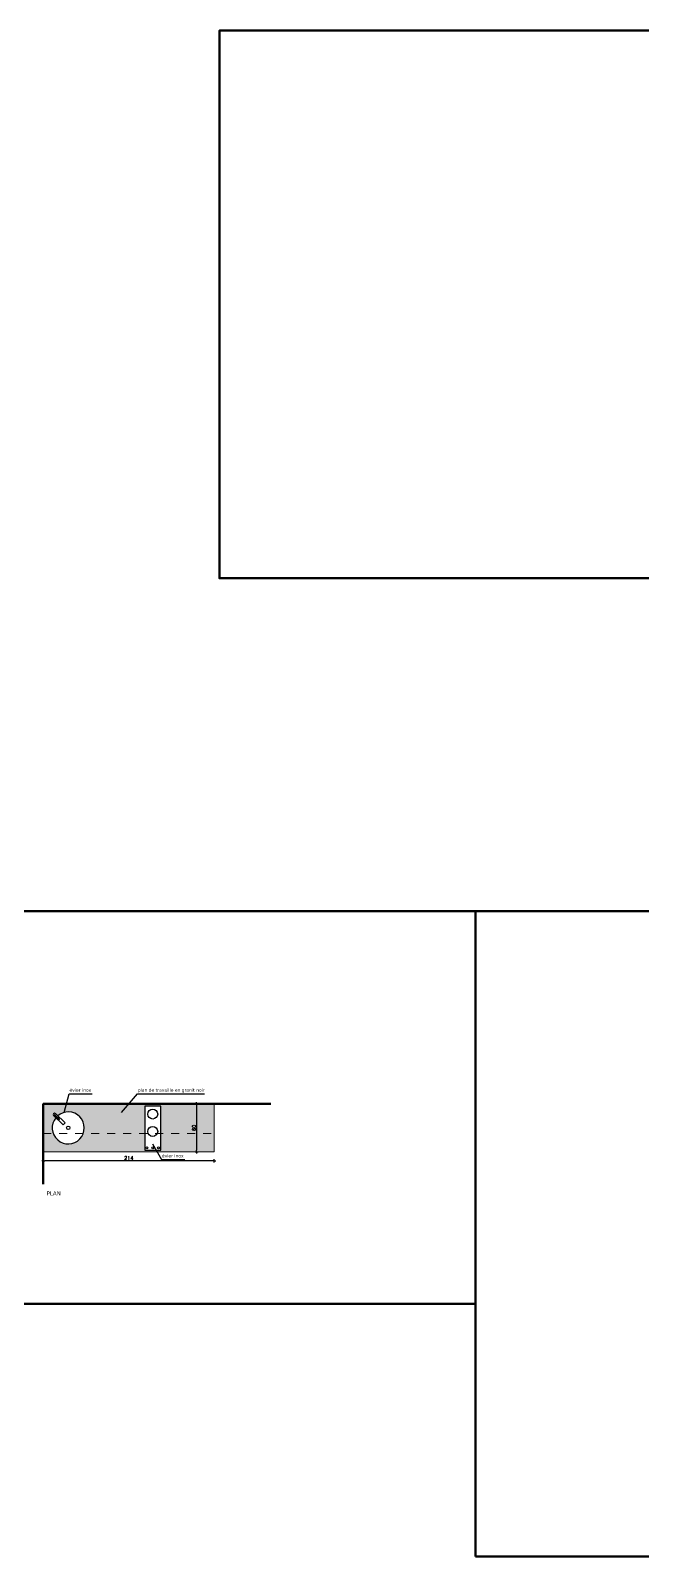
# Model space of a CAD drawing. Header units: millimetres. Extents: x 253 to 682, y -1208 to -847.
# Drawn here: x 602.1 to 609.75, y -1115.56 to -1096.49 of the extents above; entities that cross this region are included whole.
import ezdxf

# ---------------------------------------------------------------- set-up
doc = ezdxf.new("R2010")
doc.units = ezdxf.units.MM
doc.header["$LTSCALE"] = 10
doc.header["$MEASUREMENT"] = 0
doc.header["$PDMODE"] = 35
doc.linetypes.add('CACHE2', pattern=[0.1875, 0.125, -0.0625])
doc.layers.add('a construire', color=7, linetype='Continuous', true_color=0xe60000)
for name, color, linetype in [('COTATION', 203, 'Continuous'), ('hachures', 251, 'Continuous'), ('Sanitaire', 4, 'Continuous'), ('texe', 1, 'Continuous')]:
    doc.layers.add(name, color=color, linetype=linetype)
doc.layers.add('hachures++', color=7, linetype='Continuous', lineweight=5, true_color=0xa8a8a8)
for name, color, linetype, lineweight in [('MUR', 5, 'Continuous', 50), ('mur-bas', 190, 'Continuous', 20), ('PROJECTION', 42, 'CACHE2', 13)]:
    doc.layers.add(name, color=color, linetype=linetype, lineweight=lineweight)
doc.styles.get("Standard").update_dxf_attribs({"font": 'txt.shx'})
doc.styles.add('Verdana', font='verdana.ttf')
doc.dimstyles.new('Cote(1 20)', dxfattribs={"dimtxt": 0.045, "dimasz": 0.02, "dimexe": 0.2, "dimexo": 0.6, "dimgap": 0.01, "dimtad": 1, "dimdec": 0, "dimlfac": 100, "dimzin": 5, "dimdsep": 46, "dimtxsty": 'Standard', "dimblk1": 'DIM', "dimblk2": 'DIM', "dimsah": 1, "dimcen": 0.05, "dimdle": 0.1, "dimse1": 1, "dimse2": 1, "dimclrt": 256, "dimadec": 0, "dimazin": 0, "dimtfac": 1, "dimtdec": 0, "dimtmove": 2, "dimatfit": 3, "dimldrblk": 'DIM', "dimfxl": 1, "dimtolj": 1, "dimtzin": 0, "dimarcsym": 0})

# ---------------------------------------------------------------- blocks, each defined once
blk = doc.blocks.new('DIM')
for p, q in [((-0.2, 0), (-1, 0)), ((0, 0.2), (0, 1)), ((0.2, 0), (1, 0)), ((0, -1), (0, -0.2))]:
    blk.add_line(p, q)
blk.add_circle((0, 0), 0.2)
blk = doc.blocks.new('*D18516')
at = {"layer": 'COTATION', "color": 0, "lineweight": -2, "ltscale": 0.02, "transparency": 16777216}
blk.add_line((604.175, -1109.923), (604.175, -1110.483), dxfattribs=at)
at = {"layer": 'Defpoints', "color": 0, "ltscale": 0.02, "transparency": 16777216}
for p in [(604.105, -1109.903), (604.105, -1110.503), (604.175, -1110.503)]:
    blk.add_point(p, dxfattribs=at)
at = {"layer": 'COTATION', "color": 0, "lineweight": -2, "ltscale": 0.02, "transparency": 16777216, "xscale": 0.02, "yscale": 0.02, "zscale": 0.02}
for p, rotation in [((604.175, -1109.903), 90), ((604.175, -1110.503), 270)]:
    blk.add_blockref('DIM', p, dxfattribs=dict(at, rotation=rotation))
at = {"layer": 'COTATION', "ltscale": 0.02, "transparency": 16777216, "insert": (604.142, -1110.203), "char_height": 0.045, "attachment_point": 5, "rotation": 90}
blk.add_mtext('\\A1;60', dxfattribs=at)
blk = doc.blocks.new('*D18517')
at = {"layer": 'COTATION', "color": 0, "lineweight": -2, "ltscale": 0.02, "transparency": 16777216}
blk.add_line((604.375, -1110.614), (602.278, -1110.614), dxfattribs=at)
at = {"layer": 'Defpoints', "color": 0, "ltscale": 0.02, "transparency": 16777216}
for p in [(602.258, -1110.503), (604.395, -1110.503), (602.258, -1110.614)]:
    blk.add_point(p, dxfattribs=at)
at = {"layer": 'COTATION', "color": 0, "lineweight": -2, "ltscale": 0.02, "transparency": 16777216, "xscale": 0.02, "yscale": 0.02, "zscale": 0.02, "rotation": 180}
blk.add_blockref('DIM', (602.258, -1110.614), dxfattribs=at)
at = {"layer": 'COTATION', "color": 0, "lineweight": -2, "ltscale": 0.02, "transparency": 16777216, "xscale": 0.02, "yscale": 0.02, "zscale": 0.02}
blk.add_blockref('DIM', (604.395, -1110.614), dxfattribs=at)
at = {"layer": 'COTATION', "ltscale": 0.02, "transparency": 16777216, "insert": (603.327, -1110.581), "char_height": 0.045, "attachment_point": 5}
blk.add_mtext('\\A1;214', dxfattribs=at)

msp = doc.modelspace()

# ---------------------------------------------------------------- hatches: boundary and pattern name
at = {"layer": 'hachures++', "ltscale": 3}
h = msp.add_hatch(dxfattribs=at)
h.set_pattern_fill('AR-SAND', color=256, scale=0.01)
h.set_pattern_definition([(37.5, (290654.832887, 332835.756721), (-0.0006299335811, 0.01926823769013), [0, -0.0152, 0, -0.017, 0, -0.01625]), (7.5, (290654.832887, 332835.75672), (0.0176977670527, 0.0282214606523), [0, -0.0082, 0, -0.0137, 0, -0.00525]), (327.5, (290654.820587, 332835.756721), (0.0311414186175, 5.65905354e-05), [0, -0.005, 0, -0.018, 0, -0.0235]), (317.5, (290654.820587, 332835.75672), (0.0300612660457, 0.0087767556493), [0, -0.0025, 0, -0.0118, 0, -0.0135])])
h.paths.add_polyline_path([(603.526, -1110.002), (603.526, -1109.931), (603.726, -1109.931), (603.726, -1110.273), (604.395, -1110.273), (604.395, -1109.903), (602.258, -1109.903), (602.258, -1110.273), (602.383, -1110.273, -0.264955), (602.415, -1110.078), (602.386, -1110.05, -1), (602.41, -1110.025), (602.438, -1110.053, -0.779339), (602.758, -1110.273), (603.526, -1110.273)])
h.paths.add_polyline_path([(603.526, -1110.273), (602.758, -1110.273, -0.693889), (602.383, -1110.273), (602.258, -1110.273), (602.258, -1110.503), (604.395, -1110.503), (604.395, -1110.273), (603.726, -1110.273), (603.726, -1110.481), (603.526, -1110.481)])

# ---------------------------------------------------------------- linework, layer by layer
at = {"layer": 'a construire', "color": 1, "lineweight": 50, "ltscale": 3}
for p, q in [((595.48, -1107.494), (624.305, -1107.494)), ((607.659, -1107.494), (607.659, -1115.559)), ((607.659, -1112.401), (595.48, -1112.401)), ((607.659, -1115.559), (624.305, -1115.559))]:
    msp.add_line(p, q, dxfattribs=at)
msp.add_lwpolyline([(631.006, -1103.334), (604.459, -1103.334), (604.459, -1096.491), (631.006, -1096.491)], close=True, dxfattribs=at)
at = {"layer": 'hachures', "ltscale": 0.02}
msp.add_lwpolyline([(603.526, -1110.002), (603.526, -1110.481), (603.726, -1110.481), (603.726, -1109.931), (603.526, -1109.931)], close=True, dxfattribs=at)
for centre, radius in [((603.626, -1110.031), 0.0617), ((603.626, -1110.248), 0.0617), ((603.554, -1110.452), 0.0109), ((603.626, -1110.452), 0.0109), ((603.698, -1110.452), 0.0109)]:
    msp.add_circle(centre, radius, dxfattribs=at)
at = {"layer": 'MUR'}
msp.add_lwpolyline([(605.101, -1109.903), (602.258, -1109.903), (602.258, -1110.908)], dxfattribs=at)
at = {"layer": 'mur-bas', "ltscale": 2}
for p, q in [((604.395, -1110.503), (604.395, -1109.903)), ((602.258, -1110.503), (604.395, -1110.503))]:
    msp.add_line(p, q, dxfattribs=at)
at = {"layer": 'PROJECTION', "ltscale": 0.02}
msp.add_lwpolyline([(602.258, -1109.903), (602.258, -1110.273), (604.395, -1110.273), (604.395, -1109.903)], dxfattribs=at)
at = {"layer": 'Sanitaire', "ltscale": 0.02}
for points in [[(602.386, -1110.05), (602.508, -1110.167)], [(602.4, -1110.036), (602.396, -1110.039)], [(602.396, -1110.039), (602.459, -1110.1)], [(602.4, -1110.036), (602.462, -1110.096)], [(602.41, -1110.025), (602.532, -1110.142)], [(602.459, -1110.1), (602.462, -1110.096)], [(602.508, -1110.167), (602.532, -1110.142)]]:
    msp.add_lwpolyline(points, dxfattribs=at)
msp.add_circle((602.57, -1110.203), 0.0215, dxfattribs=at)
for centre, radius, start, end in [((602.57, -1110.203), 0.2, 141.1281, 131.2354), ((602.398, -1110.038), 0.0172, 46.1817, 226.1817)]:
    msp.add_arc(centre, radius, start, end, dxfattribs=at)
at = {"layer": 'texe', "ltscale": 0.02}
for points in [[(602.521, -1110.009), (602.582, -1109.776), (602.87, -1109.776)], [(603.235, -1110.009), (603.436, -1109.776), (604.274, -1109.776)], [(603.624, -1110.404), (603.737, -1110.598), (604.026, -1110.598)]]:
    msp.add_lwpolyline(points, dxfattribs=at)

# ---------------------------------------------------------------- texts
at = {"layer": 'texe', "ltscale": 0.02, "attachment_point": 1, "style": 'Verdana'}
for s, width, insert, char_height in [('{\\H0.4x;évier inox }', 0.94166, (602.586, -1109.711), 0.1), ('{\\H0.4x;plan de travaille en granit noir }', 0.94166, (603.44, -1109.711), 0.1), ('{\\H0.4x;évier inox }', 0.94166, (603.741, -1110.533), 0.1), ('PLAN', 0.76093, (602.299, -1110.997), 0.05)]:
    msp.add_mtext_dynamic_manual_height_columns(s, width=width, gutter_width=269.496, heights=[0], dxfattribs=dict(at, insert=insert, char_height=char_height))

# ---------------------------------------------------------------- dimensions: what is measured, and where the dimension line sits
at = {"layer": 'COTATION', "ltscale": 0.02}
dim = msp.add_linear_dim(base=(604.175, -1110.503), p1=(604.105, -1109.903), p2=(604.105, -1110.503), angle=90, dimstyle='Cote(1 20)', dxfattribs=at)
dim.commit()
dim.dimension.update_dxf_attribs({"geometry": '*D18516', "text_midpoint": (604.142, -1110.203)})
dim = msp.add_linear_dim(base=(602.258, -1110.614), p1=(604.395, -1110.503), p2=(602.258, -1110.503), dimstyle='Cote(1 20)', dxfattribs=at)
dim.commit()
dim.dimension.update_dxf_attribs({"geometry": '*D18517', "text_midpoint": (603.327, -1110.581)})

doc.saveas('drawing.dxf')
